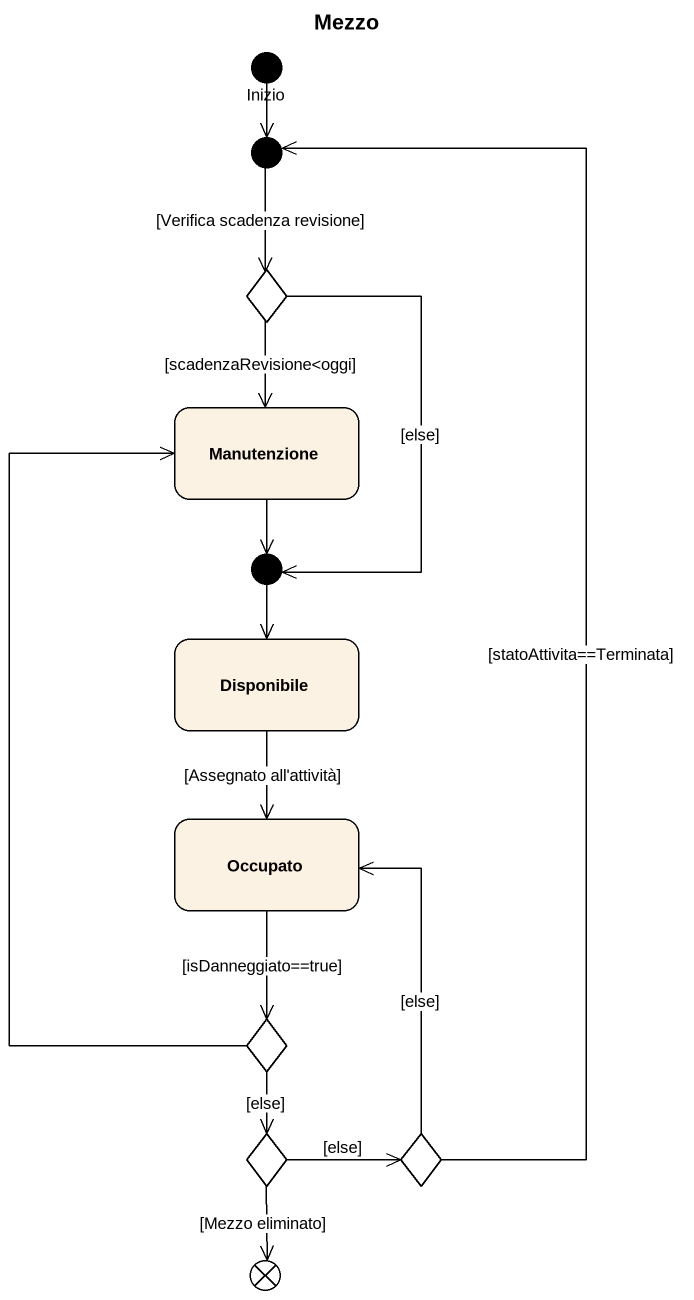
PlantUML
@startuml
title Mezzo
hide empty description
state Inizio <<start>>
state junction1 <<choice>>
state choice1 <<choice>>
state Manutenzione
state junction2 <<choice>>
state Disponibile
state Occupato
state choice2 <<choice>>
state choice3 <<choice>>
state choice4 <<choice>>
state exit1 <<choice>>
Inizio --> junction1
junction1 --> choice1 : [Verifica scadenza revisione]
choice1 --> Manutenzione : [scadenzaRevisione<oggi]
choice1 --> junction2 : [else]
Manutenzione --> junction2
junction2 --> Disponibile
Disponibile --> Occupato : [Assegnato all'attività]
Occupato --> choice2 : [isDanneggiato==true]
choice2 -up-> Manutenzione
choice2 --> choice3 : [else]
choice3 -right-> choice4 : [else]
choice3 --> exit1 : [Mezzo eliminato]
choice4 -up-> junction1 : [statoAttivita==Terminata]
choice4 -up-> Occupato : [else]
@enduml
